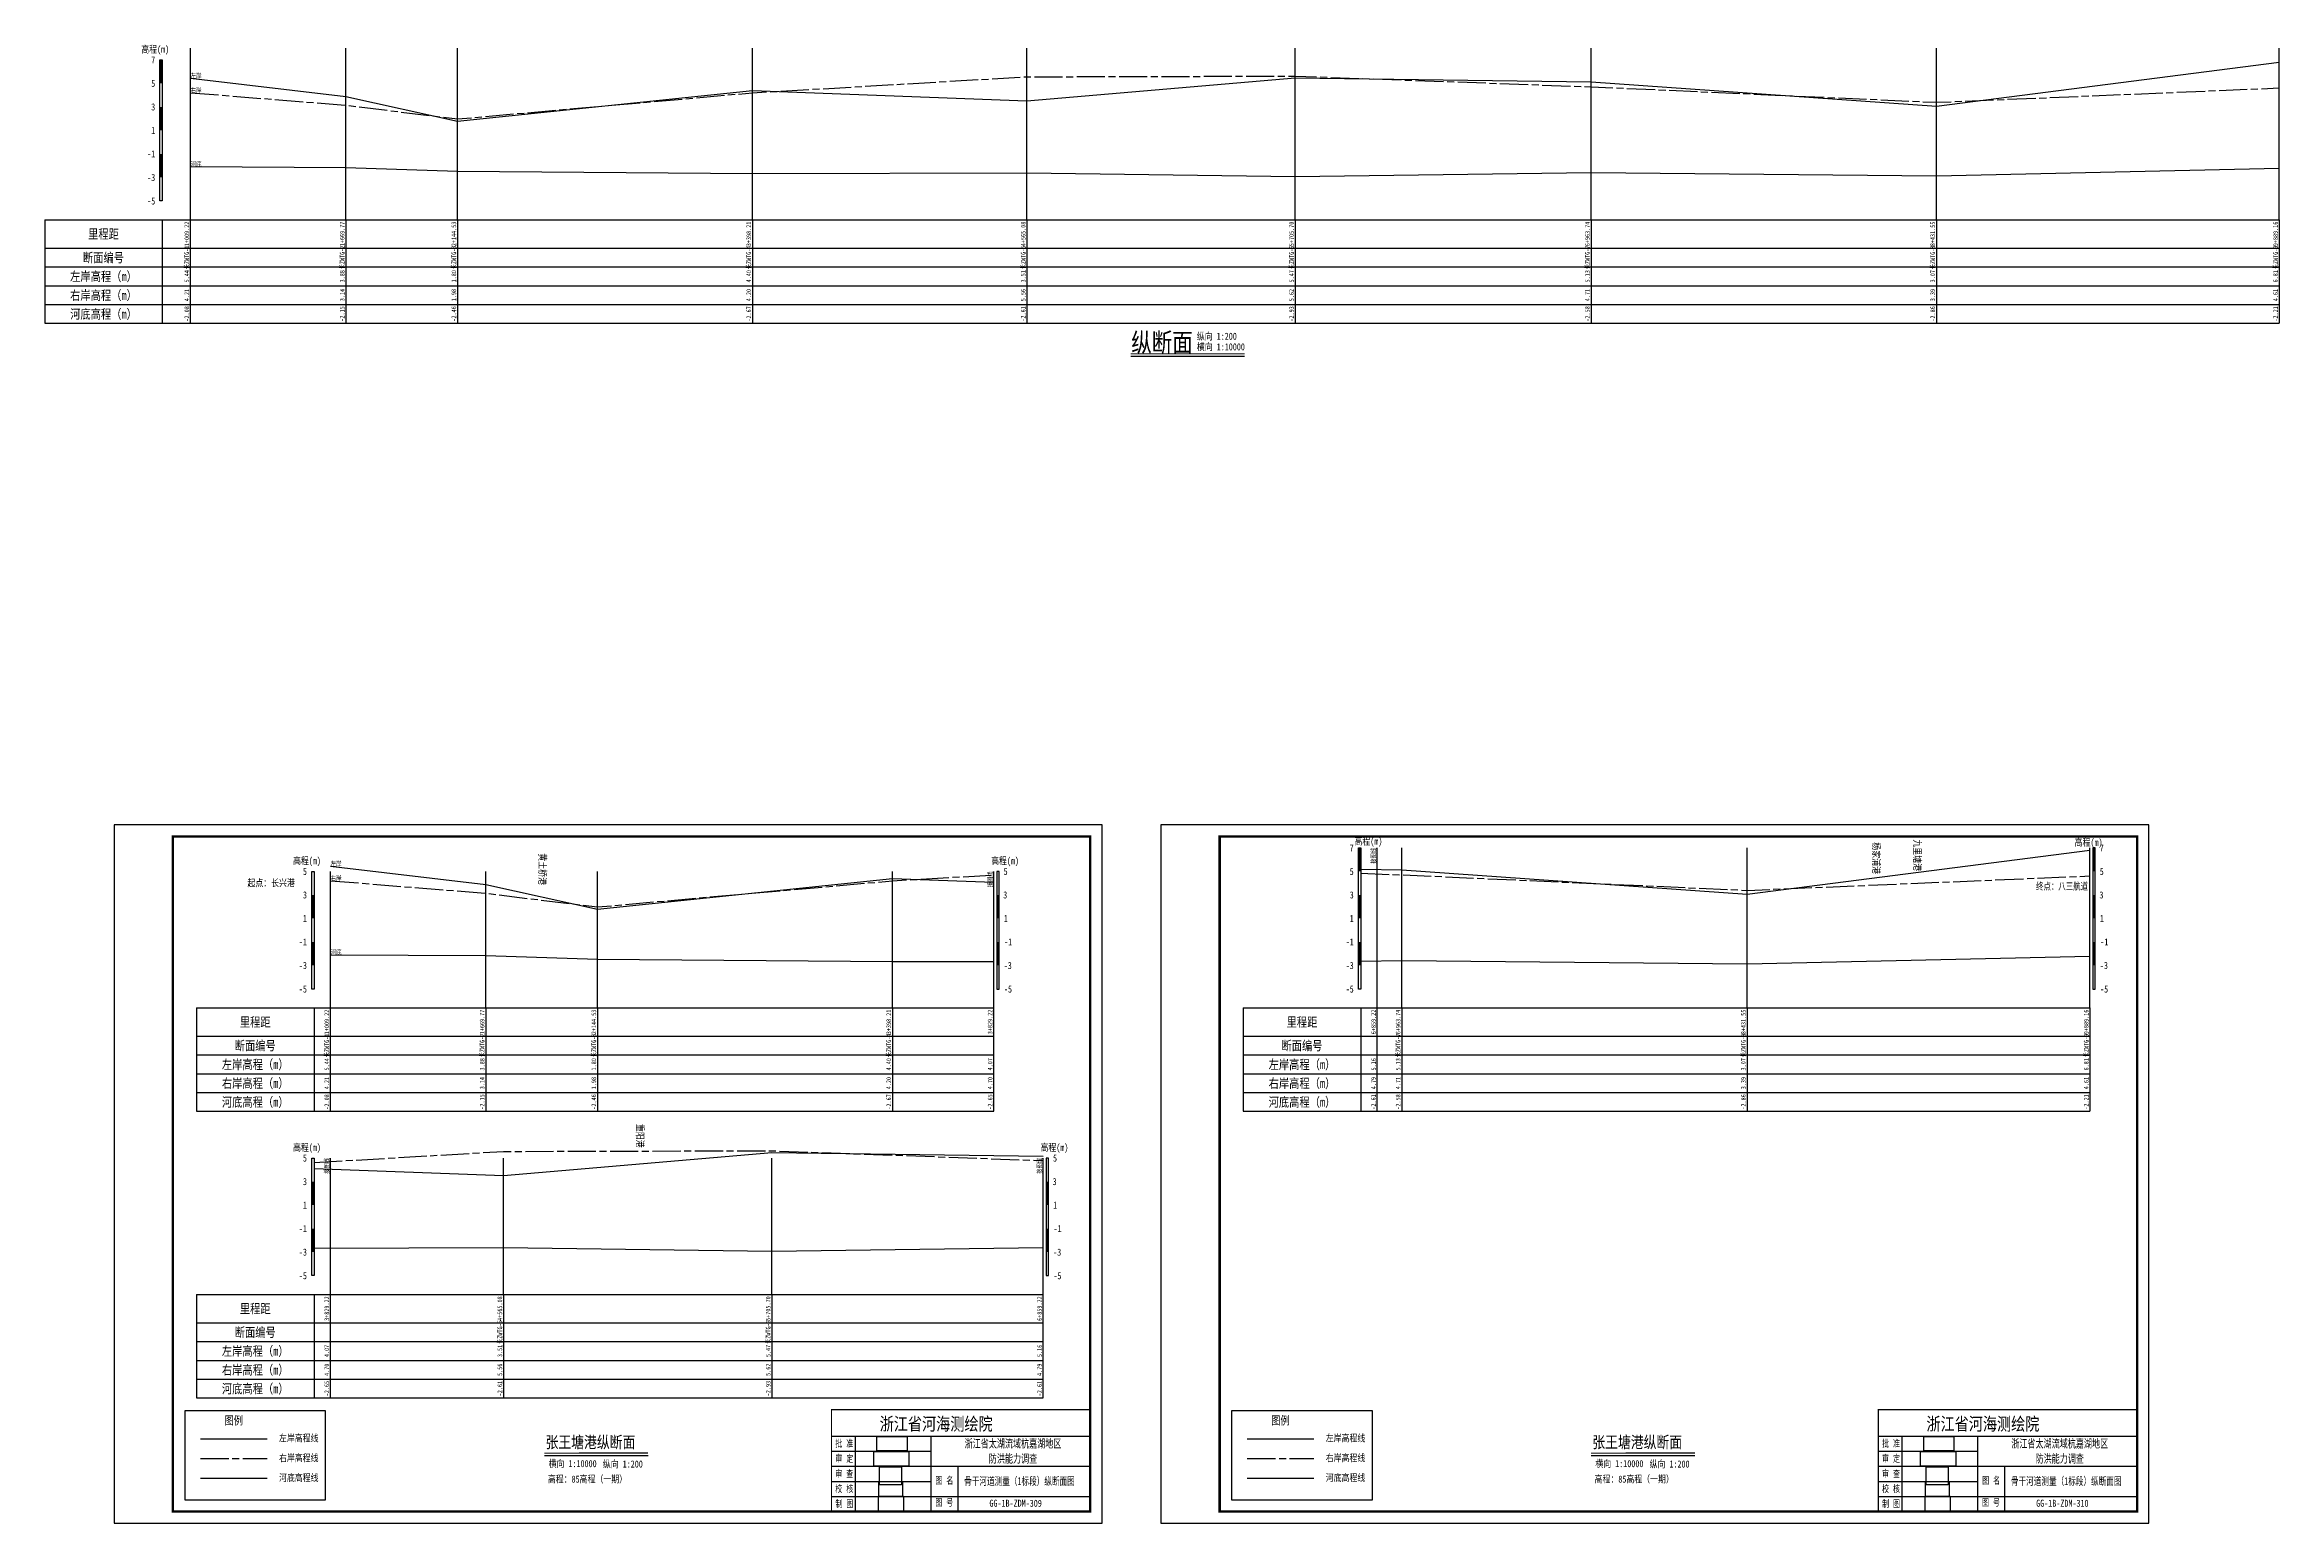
# Model space of a CAD drawing. Extents: x 529382 to 534703, y 3419585 to 3423811.
# Drawn here: x 533753 to 534703, y 3419585 to 3420214 of the extents above; entities that cross this region are included whole.
import ezdxf
from ezdxf.enums import TextEntityAlignment as Align

# ---------------------------------------------------------------- set-up
doc = ezdxf.new("R2010")
doc.units = 0
doc.header["$LTSCALE"] = 0.5
doc.linetypes.add('ACAD_ISO08W100', pattern=[36, 24, -3, 6, -3])
doc.layers.get('0').update_dxf_attribs({"linetype": 'CONTINUOUS'})
for name, color, linetype, lineweight in [('00右岸断面线', 5, 'ACAD_ISO08W100', 30), ('00左岸断面线', 6, 'CONTINUOUS', 30), ('00河底高程', 2, 'CONTINUOUS', 30), ('xxxx', 6, 'CONTINUOUS', 30)]:
    doc.layers.add(name, color=color, linetype=linetype, lineweight=lineweight)
for name, color, linetype in [('tab', 9, 'CONTINUOUS'), ('TEXT', 7, 'CONTINUOUS'), ('zdm1', 2, 'CONTINUOUS'), ('zh', 9, 'CONTINUOUS'), ('图框', 7, 'CONTINUOUS'), ('标注', 7, 'CONTINUOUS'), ('纵断面曲线名称', 7, 'CONTINUOUS'), ('高程标尺', 3, 'CONTINUOUS')]:
    doc.layers.add(name, color=color, linetype=linetype)
doc.styles.add('HZ', font='fangsong_GB2312.ttf', dxfattribs={"width": 0.8})
doc.styles.add('tk2', font='fangsong_GB2312.ttf', dxfattribs={"width": 0.8})
doc.styles.add('交叉标注', font='fangsong_GB2312.ttf', dxfattribs={"width": 0.8})
doc.styles.add('黑体2', font='simhei.ttf', dxfattribs={"width": 0.75, "height": 3})
picture_1 = doc.add_image_def('image1.tif', size_in_pixel=(413, 175))
picture_2 = doc.add_image_def('image2.tif', size_in_pixel=(364, 223))
picture_3 = doc.add_image_def('image3.tif', size_in_pixel=(379, 181))
picture_4 = doc.add_image_def('image4.tif', size_in_pixel=(244, 153))
picture_5 = doc.add_image_def('image5.tif', size_in_pixel=(332, 273))

# ---------------------------------------------------------------- blocks, each defined once
blk = doc.blocks.new('A$C0B9647FD')
at = {"lineweight": 100, "const_width": 0.5}
blk.add_lwpolyline([(0, 43.28), (-110, 43.28), (-110, 0), (0, 0), (0, 43.28)], dxfattribs=at)
at = {"layer": 'TEXT', "color": 0}
for p, q in [((-110, 32.08, 0), (0, 32.08, 0)), ((-99.92, 32.08, 0), (-99.92, 6.42, 0)), ((-67.83, 32.08, 0), (-67.83, 6.42, 0)), ((-110, 25.67, 0), (-67.83, 25.67, 0)), ((-110, 19.25, 0), (-67.83, 19.25, 0)), ((-67.83, 19.25, 0), (0, 19.25, 0)), ((-56.35, 19.25, 0), (-56.35, 0, 0)), ((-110, 12.83, 0), (-67.83, 12.83, 0)), ((-110, 6.42, 0), (0, 6.42, 0)), ((-99.92, 6.42, 0), (-99.92, 0, 0)), ((-67.83, 6.42, 0), (-67.83, 0, 0))]:
    blk.add_line(p, q, dxfattribs=at)
at = {"layer": 'TEXT', "color": 7, "ltscale": 8, "style": 'tk2'}
for tag, p, height, width in [('浙江省水利水电技术咨询中心', (-89.53, 34.51, 0), 5.5, 0.8), ('批准', (-108.38, 27.45, 0), 3, 0.7), ('审定', (-108.38, 21.04, 0), 3, 0.7), ('校 核', (-108.38, 8.2, 0), 3, 0.7), ('审 查', (-108.38, 14.62, 0), 3, 0.7), ('图名', (-65.84, 11.75, 0), 3, 0.7), ('制 图', (-108.38, 1.79, 0), 3, 0.7), ('图号', (-65.89, 2.42, 0), 3, 0.7)]:
    blk.add_attdef(tag, p, '', height=height, dxfattribs=dict(at, width=width))
at = {"layer": 'TEXT', "color": 0, "style": 'tk2', "width": 0.7}
for tag, height, p in [('浙江省太湖流域杭嘉湖地区', 3.5, (-32.86, 28.9, -206.67)), ('防洪能力调查', 3.5, (-32.86, 22.5, -206.67)), ('骨干河道测量（*标段）水系图', 3.3, (-30.1, 12.93, -206.67)), ('HJH-01', 3, (-31.74, 3.53, -206.67))]:
    blk.add_attdef(tag, text='', height=height, dxfattribs=at).set_placement(p, align=Align.MIDDLE_CENTER)
blk = doc.blocks.new('A$C72737839')
at = {"linetype": 'Continuous'}
blk.add_lwpolyline([(59.94, 0), (59.94, 37.85), (0, 37.85)], dxfattribs=at)
at = {"linetype": 'Continuous', "flags": 128}
for points in [[(0, 37.85), (0, 0)], [(0, 0), (59.94, 0)]]:
    blk.add_lwpolyline(points, dxfattribs=at)
at = {"layer": '00右岸断面线', "color": 5, "lineweight": 30}
blk.add_line((6.73, 17.55), (35.02, 17.55), dxfattribs=at)
at = {"layer": '00河底高程', "color": 2, "lineweight": 30}
blk.add_line((6.73, 9.13), (35.02, 9.13), dxfattribs=at)
at = {"layer": 'xxxx', "color": 6, "lineweight": 30}
blk.add_line((6.73, 25.97), (35.02, 25.97), dxfattribs=at)
at = {"layer": 'tab', "color": 0, "style": 'HZ', "width": 0.8}
blk.add_text('图例', height=3.5, dxfattribs=at).set_placement((20.83, 33.8), align=Align.MIDDLE)
at = {"layer": 'zdm1', "linetype": 'Continuous', "style": 'HZ', "width": 0.8}
for s, p in [('左岸高程线', (48.5, 26.33)), ('右岸高程线', (48.5, 17.91)), ('河底高程线', (48.5, 9.49))]:
    blk.add_text(s, height=3, dxfattribs=at).set_placement(p, align=Align.MIDDLE)

msp = doc.modelspace()

# ---------------------------------------------------------------- linework, layer by layer
at = {"layer": '00右岸断面线', "flags": 128}
for points in [[(533815.14, 3420193.53), (533881.2, 3420188.18), (533928.67, 3420182.38), (534054.04, 3420193.48), (534170.73, 3420200.28), (534284.79, 3420200.58), (534410.59, 3420196.03), (534557.37, 3420189.43), (534703.13, 3420195.53)], [(533874.65, 3419858.52), (533940.7, 3419853.17), (533988.18, 3419847.37), (534113.55, 3419858.47), (534156.65, 3419860.98)], [(534312.65, 3419861.65), (534330.1, 3419861.02), (534476.88, 3419854.42), (534622.64, 3419860.52), (534622.64, 3419860.52)], [(533867.65, 3419738.71), (533948.24, 3419743.41), (534062.3, 3419743.71), (534177.65, 3419739.54)]]:
    msp.add_lwpolyline(points, dxfattribs=at)
at = {"layer": '00左岸断面线', "flags": 128}
for points in [[(533815.14, 3420199.68), (533881.2, 3420191.88), (533928.67, 3420181.48), (534054.04, 3420194.48), (534170.73, 3420190.03), (534284.79, 3420199.83), (534410.59, 3420198.13), (534557.37, 3420187.83), (534703.13, 3420206.53)], [(533874.65, 3419864.67), (533940.7, 3419856.87), (533988.18, 3419846.47), (534113.55, 3419859.47), (534156.65, 3419857.83)], [(534312.65, 3419863.35), (534330.1, 3419863.12), (534476.88, 3419852.82), (534622.64, 3419871.52), (534622.64, 3419871.52)], [(533867.65, 3419736.23), (533948.24, 3419733.16), (534062.3, 3419742.96), (534177.65, 3419741.4)]]:
    msp.add_lwpolyline(points, dxfattribs=at)
at = {"layer": '00河底高程', "flags": 128}
for points in [[(533815.14, 3420162.08), (533881.2, 3420161.73), (533928.67, 3420160.18), (534054.04, 3420159.13), (534170.73, 3420159.43), (534284.79, 3420157.83), (534410.59, 3420159.58), (534557.37, 3420158.18), (534703.13, 3420161.43)], [(533874.65, 3419827.07), (533940.7, 3419826.72), (533988.18, 3419825.17), (534113.55, 3419824.12), (534156.65, 3419824.23)], [(534312.65, 3419824.33), (534330.1, 3419824.57), (534476.88, 3419823.17), (534622.64, 3419826.42), (534622.64, 3419826.42)], [(533867.65, 3419702.35), (533948.24, 3419702.56), (534062.3, 3419700.96), (534177.65, 3419702.56)]]:
    msp.add_lwpolyline(points, dxfattribs=at)
at = {"layer": 'tab'}
for p, q in [((533753.14, 3420139.48), (534703.13, 3420139.48)), ((533753.14, 3420139.48), (533753.14, 3420095.48)), ((533803.14, 3420139.48), (533803.14, 3420095.48)), ((533815.14, 3420095.48), (533815.14, 3420139.48)), ((533881.2, 3420139.48), (533881.2, 3420095.48)), ((533928.67, 3420139.48), (533928.67, 3420095.48)), ((534054.04, 3420139.48), (534054.04, 3420095.48)), ((534170.73, 3420139.48), (534170.73, 3420095.48)), ((534284.79, 3420139.48), (534284.79, 3420095.48)), ((534410.59, 3420139.48), (534410.59, 3420095.48)), ((534557.37, 3420139.48), (534557.37, 3420095.48)), ((534703.13, 3420139.48), (534703.13, 3420095.48)), ((533753.14, 3420127.48), (534703.13, 3420127.48)), ((533753.14, 3420119.48), (534703.13, 3420119.48)), ((533753.14, 3420111.48), (534703.13, 3420111.48)), ((533753.14, 3420103.48), (534703.13, 3420103.48)), ((533753.14, 3420095.48), (534703.13, 3420095.48)), ((533817.65, 3419804.47), (534156.65, 3419804.47)), ((533817.65, 3419804.47), (533817.65, 3419760.47)), ((533867.65, 3419804.47), (533867.65, 3419760.47)), ((533874.65, 3419760.47), (533874.65, 3419804.47)), ((533940.7, 3419804.47), (533940.7, 3419760.47)), ((533988.18, 3419804.47), (533988.18, 3419760.47)), ((534113.55, 3419804.47), (534113.55, 3419760.47)), ((534156.65, 3419760.47), (534156.65, 3419804.47)), ((534262.65, 3419804.47), (534622.64, 3419804.47)), ((534262.65, 3419804.47), (534262.65, 3419760.47)), ((534312.65, 3419804.47), (534312.65, 3419760.47)), ((534319.65, 3419760.47), (534319.65, 3419804.47)), ((534330.1, 3419804.47), (534330.1, 3419760.47)), ((534476.88, 3419804.47), (534476.88, 3419760.47)), ((534622.64, 3419804.47), (534622.64, 3419760.47)), ((533817.65, 3419792.47), (534156.65, 3419792.47)), ((534262.65, 3419792.47), (534622.64, 3419792.47)), ((533817.65, 3419784.47), (534156.65, 3419784.47)), ((534262.65, 3419784.47), (534622.64, 3419784.47)), ((533817.65, 3419776.47), (534156.65, 3419776.47)), ((534262.65, 3419776.47), (534622.64, 3419776.47)), ((533817.65, 3419768.47), (534156.65, 3419768.47)), ((533817.65, 3419760.47), (534156.65, 3419760.47)), ((534262.65, 3419768.47), (534622.64, 3419768.47)), ((534262.65, 3419760.47), (534622.64, 3419760.47)), ((533817.65, 3419682.61), (534177.65, 3419682.61)), ((533817.65, 3419682.61), (533817.65, 3419638.61)), ((533867.65, 3419682.61), (533867.65, 3419638.61)), ((533874.65, 3419638.61), (533874.65, 3419682.61)), ((533948.24, 3419682.61), (533948.24, 3419638.61)), ((534062.3, 3419682.61), (534062.3, 3419638.61)), ((534177.65, 3419638.61), (534177.65, 3419682.61)), ((533817.65, 3419670.61), (534177.65, 3419670.61)), ((533817.65, 3419662.61), (534177.65, 3419662.61)), ((533817.65, 3419654.61), (534177.65, 3419654.61)), ((533817.65, 3419646.61), (534177.65, 3419646.61)), ((533817.65, 3419638.61), (534177.65, 3419638.61))]:
    msp.add_line(p, q, dxfattribs=at)
at = {"layer": 'tab', "color": 9, "const_width": 0.5, "flags": 128}
msp.add_lwpolyline([(534214.85, 3420082.48), (534263.22, 3420082.48)], dxfattribs=at)
at = {"layer": 'tab', "color": 9, "flags": 128}
msp.add_lwpolyline([(534214.85, 3420081.48), (534263.22, 3420081.48)], dxfattribs=at)
at = {"layer": 'zh', "color": 6}
for p, q in [((533815.14, 3420139.48), (533815.14, 3420212.48)), ((533881.2, 3420139.48), (533881.2, 3420212.48)), ((533928.67, 3420139.48), (533928.67, 3420212.48)), ((534054.04, 3420139.48), (534054.04, 3420212.48)), ((534170.73, 3420139.48), (534170.73, 3420212.48)), ((534284.79, 3420139.48), (534284.79, 3420212.48)), ((534410.59, 3420139.48), (534410.59, 3420212.48)), ((534557.37, 3420139.48), (534557.37, 3420212.48)), ((534703.13, 3420139.48), (534703.13, 3420212.48)), ((534330.1, 3419804.47), (534330.1, 3419872.47)), ((534476.88, 3419804.47), (534476.88, 3419872.47)), ((534622.64, 3419804.47), (534622.64, 3419872.47)), ((533874.65, 3419804.47), (533874.65, 3419862.47)), ((533940.7, 3419804.47), (533940.7, 3419862.47)), ((533988.18, 3419804.47), (533988.18, 3419862.47)), ((534113.55, 3419804.47), (534113.55, 3419862.47)), ((533948.24, 3419682.61), (533948.24, 3419740.61)), ((534062.3, 3419682.61), (534062.3, 3419740.61))]:
    msp.add_line(p, q, dxfattribs=at)
at = {"layer": 'zh'}
for p, q in [((534319.65, 3419804.47), (534319.65, 3419872.47)), ((534156.65, 3419804.47), (534156.65, 3419862.47)), ((533874.65, 3419682.61), (533874.65, 3419740.61)), ((534177.65, 3419682.61), (534177.65, 3419740.61))]:
    msp.add_line(p, q, dxfattribs=at)
at = {"layer": '图框', "flags": 128}
for points in [[(533782.65, 3419585.33), (534202.65, 3419585.33), (534202.65, 3419882.33), (533782.65, 3419882.33)], [(534227.65, 3419585.33), (534647.65, 3419585.33), (534647.65, 3419882.33), (534227.65, 3419882.33)]]:
    msp.add_lwpolyline(points, close=True, dxfattribs=at)
at = {"layer": '图框', "const_width": 1, "flags": 128}
for points in [[(533807.65, 3419590.33), (534197.65, 3419590.33), (534197.65, 3419877.33), (533807.65, 3419877.33)], [(534252.65, 3419590.33), (534642.65, 3419590.33), (534642.65, 3419877.33), (534252.65, 3419877.33)]]:
    msp.add_lwpolyline(points, close=True, dxfattribs=at)
at = {"layer": '图框', "color": 0, "const_width": 0.5, "flags": 128}
for points in [[(533965.57, 3419615.16), (534009.67, 3419615.22)], [(534410.57, 3419615.16), (534454.67, 3419615.22)]]:
    msp.add_lwpolyline(points, dxfattribs=at)
at = {"layer": '图框', "color": 0, "flags": 128}
for points in [[(533965.57, 3419614.16), (534009.67, 3419614.22)], [(534410.57, 3419614.16), (534454.67, 3419614.22)]]:
    msp.add_lwpolyline(points, dxfattribs=at)
at = {"layer": '高程标尺', "flags": 128}
for points in [[(533802.14, 3420147.48), (533802.14, 3420207.48), (533803.14, 3420207.48), (533803.14, 3420147.48)], [(534311.65, 3419812.47), (534311.65, 3419872.47), (534312.65, 3419872.47), (534312.65, 3419812.47)], [(534624.85, 3419812.47), (534624.85, 3419872.47), (534623.85, 3419872.47), (534623.85, 3419812.47)], [(533866.65, 3419812.47), (533866.65, 3419862.47), (533867.65, 3419862.47), (533867.65, 3419812.47)], [(534158.86, 3419812.47), (534158.86, 3419862.47), (534157.86, 3419862.47), (534157.86, 3419812.47)], [(533866.65, 3419690.61), (533866.65, 3419740.61), (533867.65, 3419740.61), (533867.65, 3419690.61)], [(534179.86, 3419690.61), (534179.86, 3419740.61), (534178.86, 3419740.61), (534178.86, 3419690.61)]]:
    msp.add_lwpolyline(points, close=True, dxfattribs=at)
at = {"layer": '高程标尺'}
for points in [[(533802.14, 3420197.48), (533803.14, 3420197.48), (533802.14, 3420207.48), (533803.14, 3420207.48)], [(533802.14, 3420177.48), (533803.14, 3420177.48), (533802.14, 3420187.48), (533803.14, 3420187.48)], [(533802.14, 3420157.48), (533803.14, 3420157.48), (533802.14, 3420167.48), (533803.14, 3420167.48)], [(534311.65, 3419862.47), (534312.65, 3419862.47), (534311.65, 3419872.47), (534312.65, 3419872.47)], [(534624.85, 3419862.47), (534623.85, 3419862.47), (534624.85, 3419872.47), (534623.85, 3419872.47)], [(533866.65, 3419842.47), (533867.65, 3419842.47), (533866.65, 3419852.47), (533867.65, 3419852.47)], [(534158.86, 3419842.47), (534157.86, 3419842.47), (534158.86, 3419852.47), (534157.86, 3419852.47)], [(534311.65, 3419842.47), (534312.65, 3419842.47), (534311.65, 3419852.47), (534312.65, 3419852.47)], [(534624.85, 3419842.47), (534623.85, 3419842.47), (534624.85, 3419852.47), (534623.85, 3419852.47)], [(533866.65, 3419822.47), (533867.65, 3419822.47), (533866.65, 3419832.47), (533867.65, 3419832.47)], [(534158.86, 3419822.47), (534157.86, 3419822.47), (534158.86, 3419832.47), (534157.86, 3419832.47)], [(534311.65, 3419822.47), (534312.65, 3419822.47), (534311.65, 3419832.47), (534312.65, 3419832.47)], [(534624.85, 3419822.47), (534623.85, 3419822.47), (534624.85, 3419832.47), (534623.85, 3419832.47)], [(533866.65, 3419720.61), (533867.65, 3419720.61), (533866.65, 3419730.61), (533867.65, 3419730.61)], [(534179.86, 3419720.61), (534178.86, 3419720.61), (534179.86, 3419730.61), (534178.86, 3419730.61)], [(533866.65, 3419700.61), (533867.65, 3419700.61), (533866.65, 3419710.61), (533867.65, 3419710.61)], [(534179.86, 3419700.61), (534178.86, 3419700.61), (534179.86, 3419710.61), (534178.86, 3419710.61)]]:
    msp.add_solid(points, dxfattribs=at)

# ---------------------------------------------------------------- block references
at = {"layer": '图框', "linetype": 'Continuous'}
for p in [(533812.65, 3419595.33), (534257.65, 3419595.33)]:
    msp.add_blockref('A$C72737839', p, dxfattribs=at)
for p, values in [((534197.65, 3419590.33), {'图号': '图 号', '图名': '图 名', '批准': '批 准', '校 核': '校 核', '审 查': '审 查', '审定': '审 定', '制 图': '制 图', '浙江省水利水电技术咨询中心': '浙江省河海测绘院', 'HJH-01': 'GG-1B-ZDM-309', '骨干河道测量（*标段）水系图': '骨干河道测量（1标段）纵断面图', '浙江省太湖流域杭嘉湖地区': '浙江省太湖流域杭嘉湖地区', '防洪能力调查': '防洪能力调查'}), ((534642.65, 3419590.33), {'图号': '图 号', '图名': '图 名', '批准': '批 准', '校 核': '校 核', '审 查': '审 查', '审定': '审 定', '制 图': '制 图', '浙江省水利水电技术咨询中心': '浙江省河海测绘院', 'HJH-01': 'GG-1B-ZDM-310', '骨干河道测量（*标段）水系图': '骨干河道测量（1标段）纵断面图', '浙江省太湖流域杭嘉湖地区': '浙江省太湖流域杭嘉湖地区', '防洪能力调查': '防洪能力调查'})]:
    msp.add_blockref('A$C0B9647FD', p, dxfattribs=at).add_auto_attribs(values)

# ---------------------------------------------------------------- texts
at = {"layer": 'tab', "color": 3, "style": 'HZ', "width": 0.8}
for s, height, p in [('里程距', 3.999, (533778.14, 3420133.48)), ('断面编号', 3.999, (533778.14, 3420123.48)), ('左岸高程（m）', 3.999, (533778.14, 3420115.48)), ('右岸高程（m）', 3.999, (533778.14, 3420107.48)), ('河底高程（m）', 3.999, (533778.14, 3420099.48)), ('纵断面', 8, (534228.14, 3420087.48)), ('里程距', 3.999, (533842.65, 3419798.47)), ('里程距', 3.999, (534287.65, 3419798.47)), ('断面编号', 3.999, (533842.65, 3419788.47)), ('断面编号', 3.999, (534287.65, 3419788.47)), ('左岸高程（m）', 3.999, (533842.65, 3419780.47)), ('左岸高程（m）', 3.999, (534287.65, 3419780.47)), ('右岸高程（m）', 3.999, (533842.65, 3419772.47)), ('右岸高程（m）', 3.999, (534287.65, 3419772.47)), ('河底高程（m）', 3.999, (533842.65, 3419764.47)), ('河底高程（m）', 3.999, (534287.65, 3419764.47)), ('里程距', 3.999, (533842.65, 3419676.61)), ('断面编号', 3.999, (533842.65, 3419666.61)), ('左岸高程（m）', 3.999, (533842.65, 3419658.61)), ('右岸高程（m）', 3.999, (533842.65, 3419650.61)), ('河底高程（m）', 3.999, (533842.65, 3419642.61))]:
    msp.add_text(s, height=height, dxfattribs=at).set_placement(p, align=Align.MIDDLE)
for s, p in [('1+009.22', (533815.14, 3420133.48)), ('1+669.77', (533881.2, 3420133.48)), ('2+144.53', (533928.67, 3420133.48)), ('3+398.21', (534054.04, 3420133.48)), ('4+565.08', (534170.73, 3420133.48)), ('5+705.70', (534284.79, 3420133.48)), ('6+963.74', (534410.59, 3420133.48)), ('8+431.55', (534557.37, 3420133.48)), ('9+889.16', (534703.13, 3420133.48)), ('长ZWTG-1', (533815.14, 3420123.48)), ('长ZWTG-2', (533881.2, 3420123.48)), ('长ZWTG-3', (533928.67, 3420123.48)), ('长ZWTG-4', (534054.04, 3420123.48)), ('长ZWTG-5', (534170.73, 3420123.48)), ('长ZWTG-6', (534284.79, 3420123.48)), ('长ZWTG-7', (534410.59, 3420123.48)), ('长ZWTG-8', (534557.37, 3420123.48)), ('长ZWTG-9', (534703.13, 3420123.48)), ('5.44', (533815.14, 3420115.48)), ('3.88', (533881.2, 3420115.48)), ('1.80', (533928.67, 3420115.48)), ('4.40', (534054.04, 3420115.48)), ('3.51', (534170.73, 3420115.48)), ('5.47', (534284.79, 3420115.48)), ('5.13', (534410.59, 3420115.48)), ('3.07', (534557.37, 3420115.48)), ('6.81', (534703.13, 3420115.48)), ('4.21', (533815.14, 3420107.48)), ('-2.08', (533815.14, 3420099.48)), ('3.14', (533881.2, 3420107.48)), ('-2.15', (533881.2, 3420099.48)), ('-2.46', (533928.67, 3420099.48)), ('1.98', (533928.67, 3420107.48)), ('4.20', (534054.04, 3420107.48)), ('-2.67', (534054.04, 3420099.48)), ('5.56', (534170.73, 3420107.48)), ('-2.61', (534170.73, 3420099.48)), ('5.62', (534284.79, 3420107.48)), ('-2.93', (534284.79, 3420099.48)), ('-2.58', (534410.59, 3420099.48)), ('4.71', (534410.59, 3420107.48)), ('3.39', (534557.37, 3420107.48)), ('-2.86', (534557.37, 3420099.48)), ('4.61', (534703.13, 3420107.48)), ('-2.21', (534703.13, 3420099.48)), ('1+009.22', (533874.65, 3419798.47)), ('1+669.77', (533940.7, 3419798.47)), ('2+144.53', (533988.18, 3419798.47)), ('3+398.21', (534113.55, 3419798.47)), ('3+829.22', (534156.65, 3419798.47)), ('6+859.22', (534319.65, 3419798.47)), ('6+963.74', (534330.1, 3419798.47)), ('8+431.55', (534476.88, 3419798.47)), ('9+889.16', (534622.64, 3419798.47)), ('长ZWTG-1', (533874.65, 3419788.47)), ('长ZWTG-2', (533940.7, 3419788.47)), ('长ZWTG-3', (533988.18, 3419788.47)), ('长ZWTG-4', (534113.55, 3419788.47)), ('长ZWTG-7', (534330.1, 3419788.47)), ('长ZWTG-8', (534476.88, 3419788.47)), ('长ZWTG-9', (534622.64, 3419788.47)), ('5.44', (533874.65, 3419780.47)), ('3.88', (533940.7, 3419780.47)), ('1.80', (533988.18, 3419780.47)), ('4.40', (534113.55, 3419780.47)), ('4.07', (534156.65, 3419780.47)), ('5.16', (534319.65, 3419780.47)), ('5.13', (534330.1, 3419780.47)), ('3.07', (534476.88, 3419780.47)), ('6.81', (534622.64, 3419780.47)), ('4.21', (533874.65, 3419772.47)), ('3.14', (533940.7, 3419772.47)), ('1.98', (533988.18, 3419772.47)), ('4.20', (534113.55, 3419772.47)), ('4.70', (534156.65, 3419772.47)), ('4.79', (534319.65, 3419772.47)), ('4.71', (534330.1, 3419772.47)), ('3.39', (534476.88, 3419772.47)), ('4.61', (534622.64, 3419772.47)), ('-2.08', (533874.65, 3419764.47)), ('-2.15', (533940.7, 3419764.47)), ('-2.46', (533988.18, 3419764.47)), ('-2.67', (534113.55, 3419764.47)), ('-2.65', (534156.65, 3419764.47)), ('-2.61', (534319.65, 3419764.47)), ('-2.58', (534330.1, 3419764.47)), ('-2.86', (534476.88, 3419764.47)), ('-2.21', (534622.64, 3419764.47)), ('3+829.22', (533874.65, 3419676.61)), ('4+565.08', (533948.24, 3419676.61)), ('5+705.70', (534062.3, 3419676.61)), ('6+859.22', (534177.65, 3419676.61)), ('长ZWTG-5', (533948.24, 3419666.61)), ('长ZWTG-6', (534062.3, 3419666.61)), ('4.07', (533874.65, 3419658.61)), ('3.51', (533948.24, 3419658.61)), ('5.47', (534062.3, 3419658.61)), ('5.16', (534177.65, 3419658.61)), ('4.70', (533874.65, 3419650.61)), ('5.56', (533948.24, 3419650.61)), ('5.62', (534062.3, 3419650.61)), ('4.79', (534177.65, 3419650.61)), ('-2.65', (533874.65, 3419642.61)), ('-2.61', (533948.24, 3419642.61)), ('-2.93', (534062.3, 3419642.61)), ('-2.61', (534177.65, 3419642.61))]:
    msp.add_text(s, height=2, rotation=90, dxfattribs=at).set_placement(p, align=Align.BOTTOM_CENTER)
for s, p in [('横向 1:10000', (534242.95, 3420083.98)), ('纵向 1:200', (534242.95, 3420088.48))]:
    msp.add_text(s, height=3, dxfattribs=at).set_placement(p)
at = {"layer": 'zh', "color": 3, "style": 'HZ', "width": 0.8}
for p in [(534319.65, 3419872.47), (534156.65, 3419862.47), (533874.65, 3419740.61), (534177.65, 3419740.61)]:
    msp.add_text('接图线', height=2, rotation=90, dxfattribs=at).set_placement(p, align=Align.BOTTOM_RIGHT)
at = {"layer": '图框', "color": 0, "style": 'HZ', "width": 0.8}
for p in [(533985.17, 3419619.93), (534430.17, 3419619.93)]:
    msp.add_text('张王塘港纵断面', height=5, dxfattribs=at).set_placement(p, align=Align.MIDDLE)
for s, p in [('横向 1:10000', (533967.37, 3419609.21)), ('纵向 1:200', (533990.42, 3419609.04)), ('横向 1:10000', (534412.37, 3419609.21)), ('纵向 1:200', (534435.42, 3419609.04)), ('高程：85高程（一期）', (533967.06, 3419602.63)), ('高程：85高程（一期）', (534412.06, 3419602.63))]:
    msp.add_text(s, height=3, dxfattribs=at).set_placement(p)
at = {"layer": '标注', "linetype": 'Continuous', "style": '交叉标注', "width": 0.8}
for s, p in [('杨家浦港', (534530.28, 3419874.82)), ('九里塘港', (534547.78, 3419876.07)), ('黄土桥港 ', (533963.23, 3419870.13)), ('重阳港 ', (534004.75, 3419755.12))]:
    msp.add_text(s, height=3, rotation=270, dxfattribs=at).set_placement(p)
at = {"layer": '标注', "linetype": 'Continuous'}
for s, style, width, p in [('起点：长兴港 ', 'HZ', 0.8, (533850.27, 3419857.66)), ('终点：八三航道 ', '黑体2', 0.75, (534611.64, 3419856.27))]:
    msp.add_text(s, height=3, dxfattribs=dict(at, style=style, width=width)).set_placement(p, align=Align.MIDDLE)
at = {"layer": '纵断面曲线名称', "color": 2, "style": 'HZ', "width": 0.8}
for p in [(533815.14, 3420199.68), (533874.65, 3419864.67)]:
    msp.add_text('左岸', height=2.1, dxfattribs=at).set_placement(p)
at = {"layer": '纵断面曲线名称', "color": 3, "style": 'HZ', "width": 0.8}
for p in [(533815.14, 3420193.53), (533874.65, 3419858.52)]:
    msp.add_text('右岸', height=2.1, dxfattribs=at).set_placement(p)
at = {"layer": '纵断面曲线名称', "color": 4, "style": 'HZ', "width": 0.8}
for p in [(533815.14, 3420162.08), (533874.65, 3419827.07)]:
    msp.add_text('河底', height=2.1, dxfattribs=at).set_placement(p)
at = {"layer": '高程标尺', "style": 'HZ', "width": 0.8}
for p in [(533800.14, 3420210.48), (534315.9, 3419873.8), (534622.08, 3419873.33), (533864.65, 3419865.47), (534161.41, 3419865.47), (533864.65, 3419743.61), (534182.41, 3419743.61)]:
    msp.add_text('高程(m)', height=3, dxfattribs=at).set_placement(p, align=Align.CENTER)
for s, p in [('7', (533800.14, 3420207.48)), ('5', (533800.14, 3420197.48)), ('3', (533800.14, 3420187.48)), ('1', (533800.14, 3420177.48)), ('-1', (533800.14, 3420167.48)), ('-3', (533800.14, 3420157.48)), ('-5', (533800.14, 3420147.48)), ('7', (534309.65, 3419872.47)), ('7', (534628.52, 3419872.47)), ('5', (533864.65, 3419862.47)), ('5', (534162.53, 3419862.47)), ('5', (534309.65, 3419862.47)), ('5', (534628.52, 3419862.47)), ('3', (533864.65, 3419852.47)), ('3', (534162.36, 3419852.47)), ('3', (534309.65, 3419852.47)), ('3', (534628.36, 3419852.47)), ('1', (533864.65, 3419842.47)), ('1', (534162.57, 3419842.47)), ('1', (534309.65, 3419842.47)), ('1', (534628.56, 3419842.47)), ('-1', (533864.65, 3419832.47)), ('-1', (534164.46, 3419832.47)), ('-1', (534309.65, 3419832.47)), ('-1', (534630.46, 3419832.47)), ('-3', (533864.65, 3419822.47)), ('-3', (534164.31, 3419822.47)), ('-3', (534309.65, 3419822.47)), ('-3', (534630.3, 3419822.47)), ('-5', (533864.65, 3419812.47)), ('-5', (534164.39, 3419812.47)), ('-5', (534309.65, 3419812.47)), ('-5', (534630.38, 3419812.47)), ('5', (533864.65, 3419740.61)), ('5', (534183.53, 3419740.61)), ('3', (533864.65, 3419730.61)), ('3', (534183.36, 3419730.61)), ('1', (533864.65, 3419720.61)), ('1', (534183.57, 3419720.61)), ('-1', (533864.65, 3419710.61)), ('-1', (534185.46, 3419710.61)), ('-3', (533864.65, 3419700.61)), ('-3', (534185.31, 3419700.61)), ('-5', (533864.65, 3419690.61)), ('-5', (534185.39, 3419690.61))]:
    msp.add_text(s, height=3, dxfattribs=at).set_placement(p, align=Align.MIDDLE_RIGHT)

# ---------------------------------------------------------------- pictures from other files: only their frames are drawn
at = {"linetype": 'Continuous'}
image = msp.add_image(picture_3, insert=(534106.96, 3419616.13), size_in_units=(12.82, 6.12), dxfattribs=at)
image.dxf.flags = 15
image = msp.add_image(picture_3, insert=(534551.96, 3419616.13), size_in_units=(12.82, 6.12), dxfattribs=at)
image.dxf.flags = 15
image = msp.add_image(picture_1, insert=(534105.66, 3419609.58, 0), size_in_units=(14.89, 6.31), dxfattribs=at)
image.dxf.flags = 15
image = msp.add_image(picture_5, insert=(534108.06, 3419601.65), size_in_units=(9.33, 7.67), dxfattribs=at)
image.dxf.flags = 15
image = msp.add_image(picture_1, insert=(534550.66, 3419609.58, 0), size_in_units=(14.89, 6.31), dxfattribs=at)
image.dxf.flags = 15
image = msp.add_image(picture_5, insert=(534553.06, 3419601.65), size_in_units=(9.33, 7.67), dxfattribs=at)
image.dxf.flags = 15
image = msp.add_image(picture_4, insert=(534107.77, 3419596.78), size_in_units=(10.01, 6.28), dxfattribs=at)
image.dxf.flags = 15
image = msp.add_image(picture_4, insert=(534552.77, 3419596.78), size_in_units=(10.01, 6.28), dxfattribs=at)
image.dxf.flags = 15
image = msp.add_image(picture_2, insert=(534107.58, 3419590.34), size_in_units=(10.62, 6.51), dxfattribs=at)
image.dxf.flags = 15
image = msp.add_image(picture_2, insert=(534552.58, 3419590.34), size_in_units=(10.62, 6.51), dxfattribs=at)
image.dxf.flags = 15

doc.saveas('drawing.dxf')
